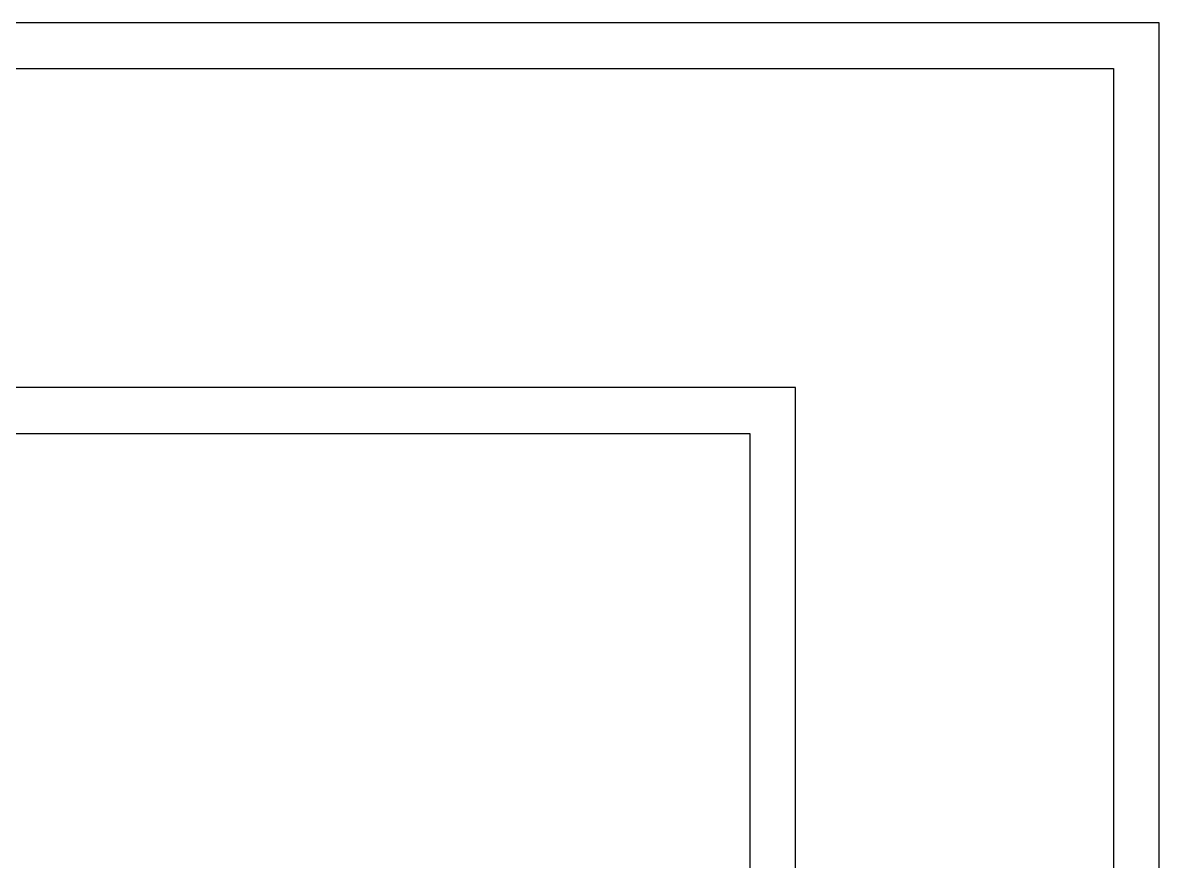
# Model space of a CAD drawing. Header units: millimetres. Extents: x 0 to 21.1, y -10.6 to 6.2.
# Drawn here: x 11.16 to 19.1, y -4.28 to 1.58 of the extents above; entities that cross this region are included whole.
import ezdxf

# ---------------------------------------------------------------- set-up
doc = ezdxf.new("R2010")
doc.units = ezdxf.units.MM
doc.layers.add('MAIN-1', color=7, linetype='Continuous')
doc.layers.add('MAIN-2', color=7, linetype='Continuous')

# ---------------------------------------------------------------- blocks, each defined once
blk = doc.blocks.new('D-Sub9 1.338168-2 right side')
at = {"layer": 'MAIN-1'}
for p, q in [((1.4, 8.8825), (-6.75, 8.8825)), ((1.4, 2.9), (1.4, 8.8825)), ((-6.75, 8.5625), (1.08, 8.5625)), ((1.08, 8.5625), (1.08, 2.9)), ((-1.14, 6.3325), (-6.75, 6.3325)), ((-1.14, 2.9), (-1.14, 6.3325)), ((-6.75, 6.0125), (-1.46, 6.0125)), ((-1.46, 6.0125), (-1.46, 2.9))]:
    blk.add_line(p, q, dxfattribs=at)
at = {"layer": 'MAIN-2'}
for p, q in [((1.4, 8.8825), (1.4, 8.8825)), ((1.4, 8.8825), (1.4, 8.8825)), ((1.4, 8.8825), (1.4, 8.8825)), ((1.4, 8.8825), (1.4, 8.8825)), ((1.4, 8.8825), (1.4, 8.8825)), ((1.08, 8.5625), (1.08, 8.5625)), ((1.08, 8.5625), (1.08, 8.5625)), ((1.08, 8.5625), (1.08, 8.5625)), ((1.08, 8.5625), (1.08, 8.5625)), ((1.08, 8.5625), (1.08, 8.5625)), ((-1.14, 6.3325), (-1.14, 6.3325)), ((-1.14, 6.3325), (-1.14, 6.3325)), ((-1.14, 6.3325), (-1.14, 6.3325)), ((-1.14, 6.3325), (-1.14, 6.3325)), ((-1.46, 6.0125), (-1.46, 6.0125)), ((-1.46, 6.0125), (-1.46, 6.0125)), ((-1.46, 6.0125), (-1.46, 6.0125)), ((-1.46, 6.0125), (-1.46, 6.0125))]:
    blk.add_line(p, q, dxfattribs=at)

msp = doc.modelspace()

# ---------------------------------------------------------------- block references
msp.add_blockref('D-Sub9 1.338168-2 right side', (17.7, -7.3))

doc.saveas('drawing.dxf')
